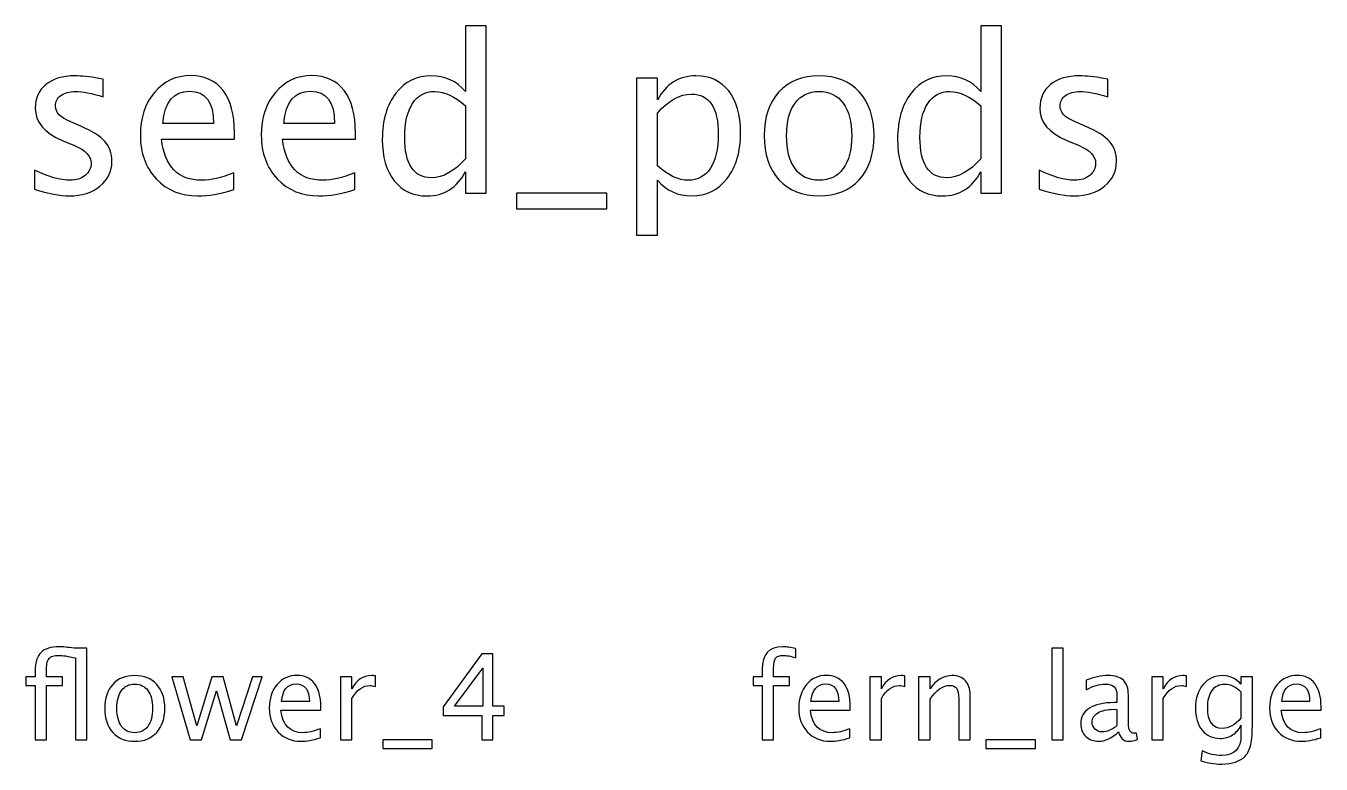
# Model space of a CAD drawing. Header units: centimetres. Extents: x -56 to 56, y -29 to 44.
# Drawn here: x 27.88 to 55.56, y 28.52 to 44.29 of the extents above; entities that cross this region are included whole.
import ezdxf

# ---------------------------------------------------------------- set-up
doc = ezdxf.new("R2010")
doc.units = ezdxf.units.CM
doc.header["$MEASUREMENT"] = 0
doc.layers.add('Layer 1', color=7, linetype='Continuous')

msp = doc.modelspace()

# ---------------------------------------------------------------- linework, layer by layer
at = {"layer": 'Layer 1'}
for points, knots in [([(37.27384, 40.71513), (37.27384, 40.71513), (37.27384, 41.17678), (37.27384, 41.17678), (37.27384, 41.17678), (37.09212, 40.8319), (36.81838, 40.65945), (36.45262, 40.65945), (36.45262, 40.65945), (36.15568, 40.65945), (35.92215, 40.76694), (35.75203, 40.98269), (35.75203, 40.98269), (35.5819, 41.19843), (35.49684, 41.49305), (35.49684, 41.86655), (35.49684, 41.86655), (35.49684, 42.27484), (35.5935, 42.60348), (35.78605, 42.85248), (35.78605, 42.85248), (35.97937, 43.1007), (36.23301, 43.2252), (36.54773, 43.2252), (36.54773, 43.2252), (36.83926, 43.2252), (37.08207, 43.11385), (37.27384, 42.89037), (37.27384, 42.89037), (37.27384, 42.89037), (37.27384, 44.29233), (37.27384, 44.29233), (37.27384, 44.29233), (37.27384, 44.29233), (37.71925, 44.29233), (37.71925, 44.29233), (37.71925, 44.29233), (37.71925, 44.29233), (37.71925, 40.71513), (37.71925, 40.71513), (37.71925, 40.71513), (37.71925, 40.71513), (37.27384, 40.71513), (37.27384, 40.71513)], [0, 0, 0, 0, 0.08333333, 0.08333333, 0.08333333, 0.08333333, 0.16666667, 0.16666667, 0.16666667, 0.16666667, 0.25, 0.25, 0.25, 0.25, 0.33333333, 0.33333333, 0.33333333, 0.33333333, 0.41666667, 0.41666667, 0.41666667, 0.41666667, 0.5, 0.5, 0.5, 0.5, 0.58333333, 0.58333333, 0.58333333, 0.58333333, 0.66666667, 0.66666667, 0.66666667, 0.66666667, 0.75, 0.75, 0.75, 0.75, 0.83333333, 0.83333333, 0.83333333, 0.83333333, 1, 1, 1, 1]), ([(48.28383, 40.71513), (48.28383, 40.71513), (48.28383, 41.17678), (48.28383, 41.17678), (48.28383, 41.17678), (48.10211, 40.8319), (47.82837, 40.65945), (47.46261, 40.65945), (47.46261, 40.65945), (47.16567, 40.65945), (46.93214, 40.76694), (46.76202, 40.98269), (46.76202, 40.98269), (46.59189, 41.19843), (46.50683, 41.49305), (46.50683, 41.86655), (46.50683, 41.86655), (46.50683, 42.27484), (46.60349, 42.60348), (46.79604, 42.85248), (46.79604, 42.85248), (46.98936, 43.1007), (47.243, 43.2252), (47.55772, 43.2252), (47.55772, 43.2252), (47.84925, 43.2252), (48.09206, 43.11385), (48.28383, 42.89037), (48.28383, 42.89037), (48.28383, 42.89037), (48.28383, 44.29233), (48.28383, 44.29233), (48.28383, 44.29233), (48.28383, 44.29233), (48.72924, 44.29233), (48.72924, 44.29233), (48.72924, 44.29233), (48.72924, 44.29233), (48.72924, 40.71513), (48.72924, 40.71513), (48.72924, 40.71513), (48.72924, 40.71513), (48.28383, 40.71513), (48.28383, 40.71513)], [0, 0, 0, 0, 0.08333333, 0.08333333, 0.08333333, 0.08333333, 0.16666667, 0.16666667, 0.16666667, 0.16666667, 0.25, 0.25, 0.25, 0.25, 0.33333333, 0.33333333, 0.33333333, 0.33333333, 0.41666667, 0.41666667, 0.41666667, 0.41666667, 0.5, 0.5, 0.5, 0.5, 0.58333333, 0.58333333, 0.58333333, 0.58333333, 0.66666667, 0.66666667, 0.66666667, 0.66666667, 0.75, 0.75, 0.75, 0.75, 0.83333333, 0.83333333, 0.83333333, 0.83333333, 1, 1, 1, 1]), ([(28.06793, 40.80328), (28.06793, 40.80328), (28.06793, 41.21158), (28.06793, 41.21158), (28.06793, 41.21158), (28.35945, 41.0662), (28.61232, 40.99351), (28.82806, 40.99351), (28.82806, 40.99351), (28.95643, 40.99351), (29.06314, 41.02831), (29.14743, 41.0979), (29.14743, 41.0979), (29.23172, 41.16673), (29.27425, 41.25333), (29.27425, 41.35773), (29.27425, 41.35773), (29.27425, 41.51006), (29.15593, 41.63611), (28.91931, 41.73586), (28.91931, 41.73586), (28.91931, 41.73586), (28.65871, 41.84644), (28.65871, 41.84644), (28.65871, 41.84644), (28.27439, 42.00574), (28.08185, 42.23618), (28.08185, 42.53544), (28.08185, 42.53544), (28.08185, 42.74963), (28.15763, 42.91821), (28.30919, 43.04116), (28.30919, 43.04116), (28.46075, 43.16411), (28.66877, 43.2252), (28.93246, 43.2252), (28.93246, 43.2252), (29.06933, 43.2252), (29.23945, 43.20664), (29.44127, 43.16875), (29.44127, 43.16875), (29.44127, 43.16875), (29.53407, 43.15097), (29.53407, 43.15097), (29.53407, 43.15097), (29.53407, 43.15097), (29.53407, 42.77979), (29.53407, 42.77979), (29.53407, 42.77979), (29.28584, 42.85403), (29.08788, 42.89114), (28.94019, 42.89114), (28.94019, 42.89114), (28.81028, 42.89114), (28.70743, 42.86253), (28.62933, 42.80608), (28.62933, 42.80608), (28.552, 42.74963), (28.51334, 42.67385), (28.51334, 42.57874), (28.51334, 42.57874), (28.51334, 42.44496), (28.6216, 42.33129), (28.83889, 42.23927), (28.83889, 42.23927), (28.83889, 42.23927), (29.05309, 42.14879), (29.05309, 42.14879), (29.05309, 42.14879), (29.2959, 42.04672), (29.46757, 41.93846), (29.56809, 41.82479), (29.56809, 41.82479), (29.66939, 41.71112), (29.71966, 41.56883), (29.71966, 41.39871), (29.71966, 41.39871), (29.71966, 41.18297), (29.63459, 41.00588), (29.4637, 40.86747), (29.4637, 40.86747), (29.29358, 40.72905), (29.07551, 40.65945), (28.81028, 40.65945), (28.81028, 40.65945), (28.60613, 40.65945), (28.35945, 40.7074), (28.06793, 40.80328)], [0, 0, 0, 0, 0.04347826, 0.04347826, 0.04347826, 0.04347826, 0.08695652, 0.08695652, 0.08695652, 0.08695652, 0.13043478, 0.13043478, 0.13043478, 0.13043478, 0.17391304, 0.17391304, 0.17391304, 0.17391304, 0.2173913, 0.2173913, 0.2173913, 0.2173913, 0.26086957, 0.26086957, 0.26086957, 0.26086957, 0.30434783, 0.30434783, 0.30434783, 0.30434783, 0.34782609, 0.34782609, 0.34782609, 0.34782609, 0.39130435, 0.39130435, 0.39130435, 0.39130435, 0.43478261, 0.43478261, 0.43478261, 0.43478261, 0.47826087, 0.47826087, 0.47826087, 0.47826087, 0.52173913, 0.52173913, 0.52173913, 0.52173913, 0.56521739, 0.56521739, 0.56521739, 0.56521739, 0.60869565, 0.60869565, 0.60869565, 0.60869565, 0.65217391, 0.65217391, 0.65217391, 0.65217391, 0.69565217, 0.69565217, 0.69565217, 0.69565217, 0.73913043, 0.73913043, 0.73913043, 0.73913043, 0.7826087, 0.7826087, 0.7826087, 0.7826087, 0.82608696, 0.82608696, 0.82608696, 0.82608696, 0.86956522, 0.86956522, 0.86956522, 0.86956522, 0.91304348, 0.91304348, 0.91304348, 0.91304348, 1, 1, 1, 1]), ([(32.32639, 40.794), (32.02713, 40.7043), (31.77117, 40.65945), (31.55775, 40.65945), (31.55775, 40.65945), (31.19353, 40.65945), (30.89737, 40.78009), (30.66925, 41.02058), (30.66925, 41.02058), (30.44113, 41.26107), (30.32668, 41.5727), (30.32668, 41.95625), (30.32668, 41.95625), (30.32668, 42.3282), (30.42721, 42.63364), (30.62904, 42.87259), (30.62904, 42.87259), (30.83086, 43.11076), (31.08914, 43.22984), (31.40386, 43.22984), (31.40386, 43.22984), (31.70158, 43.22984), (31.93202, 43.1239), (32.09441, 42.91202), (32.09441, 42.91202), (32.25679, 42.70014), (32.33799, 42.40011), (32.33799, 42.01115), (32.33799, 42.01115), (32.33799, 42.01115), (32.33567, 41.87505), (32.33567, 41.87505), (32.33567, 41.87505), (32.33567, 41.87505), (30.78137, 41.87505), (30.78137, 41.87505), (30.78137, 41.87505), (30.84633, 41.28736), (31.13322, 40.99351), (31.64126, 40.99351), (31.64126, 40.99351), (31.82762, 40.99351), (32.05574, 41.04609), (32.32639, 41.15126), (32.32639, 41.15126), (32.32639, 41.15126), (32.32639, 40.794), (32.32639, 40.794)], [0, 0, 0, 0, 0.07692308, 0.07692308, 0.07692308, 0.07692308, 0.15384615, 0.15384615, 0.15384615, 0.15384615, 0.23076923, 0.23076923, 0.23076923, 0.23076923, 0.30769231, 0.30769231, 0.30769231, 0.30769231, 0.38461538, 0.38461538, 0.38461538, 0.38461538, 0.46153846, 0.46153846, 0.46153846, 0.46153846, 0.53846154, 0.53846154, 0.53846154, 0.53846154, 0.61538462, 0.61538462, 0.61538462, 0.61538462, 0.69230769, 0.69230769, 0.69230769, 0.69230769, 0.76923077, 0.76923077, 0.76923077, 0.76923077, 0.84615385, 0.84615385, 0.84615385, 0.84615385, 1, 1, 1, 1]), ([(34.91147, 40.794), (34.61221, 40.7043), (34.35625, 40.65945), (34.14283, 40.65945), (34.14283, 40.65945), (33.77861, 40.65945), (33.48245, 40.78009), (33.25433, 41.02058), (33.25433, 41.02058), (33.02621, 41.26107), (32.91176, 41.5727), (32.91176, 41.95625), (32.91176, 41.95625), (32.91176, 42.3282), (33.01229, 42.63364), (33.21412, 42.87259), (33.21412, 42.87259), (33.41594, 43.11076), (33.67422, 43.22984), (33.98894, 43.22984), (33.98894, 43.22984), (34.28666, 43.22984), (34.5171, 43.1239), (34.67949, 42.91202), (34.67949, 42.91202), (34.84187, 42.70014), (34.92307, 42.40011), (34.92307, 42.01115), (34.92307, 42.01115), (34.92307, 42.01115), (34.92075, 41.87505), (34.92075, 41.87505), (34.92075, 41.87505), (34.92075, 41.87505), (33.36645, 41.87505), (33.36645, 41.87505), (33.36645, 41.87505), (33.43141, 41.28736), (33.7183, 40.99351), (34.22634, 40.99351), (34.22634, 40.99351), (34.4127, 40.99351), (34.64082, 41.04609), (34.91147, 41.15126), (34.91147, 41.15126), (34.91147, 41.15126), (34.91147, 40.794), (34.91147, 40.794)], [0, 0, 0, 0, 0.07692308, 0.07692308, 0.07692308, 0.07692308, 0.15384615, 0.15384615, 0.15384615, 0.15384615, 0.23076923, 0.23076923, 0.23076923, 0.23076923, 0.30769231, 0.30769231, 0.30769231, 0.30769231, 0.38461538, 0.38461538, 0.38461538, 0.38461538, 0.46153846, 0.46153846, 0.46153846, 0.46153846, 0.53846154, 0.53846154, 0.53846154, 0.53846154, 0.61538462, 0.61538462, 0.61538462, 0.61538462, 0.69230769, 0.69230769, 0.69230769, 0.69230769, 0.76923077, 0.76923077, 0.76923077, 0.76923077, 0.84615385, 0.84615385, 0.84615385, 0.84615385, 1, 1, 1, 1]), ([(40.93147, 39.81967), (40.93147, 39.81967), (40.93147, 43.17417), (40.93147, 43.17417), (40.93147, 43.17417), (40.93147, 43.17417), (41.37688, 43.17417), (41.37688, 43.17417), (41.37688, 43.17417), (41.37688, 43.17417), (41.37688, 42.70942), (41.37688, 42.70942), (41.37688, 42.70942), (41.55937, 43.05353), (41.83389, 43.2252), (42.19965, 43.2252), (42.19965, 43.2252), (42.49582, 43.2252), (42.72858, 43.11772), (42.8987, 42.90197), (42.8987, 42.90197), (43.06882, 42.68623), (43.15388, 42.3916), (43.15388, 42.01811), (43.15388, 42.01811), (43.15388, 41.61136), (43.05722, 41.28272), (42.86467, 41.03372), (42.86467, 41.03372), (42.67213, 40.78395), (42.41849, 40.65945), (42.10454, 40.65945), (42.10454, 40.65945), (41.81301, 40.65945), (41.5702, 40.77081), (41.37688, 40.99428), (41.37688, 40.99428), (41.37688, 40.99428), (41.37688, 39.81967), (41.37688, 39.81967), (41.37688, 39.81967), (41.37688, 39.81967), (40.93147, 39.81967), (40.93147, 39.81967)], [0, 0, 0, 0, 0.08333333, 0.08333333, 0.08333333, 0.08333333, 0.16666667, 0.16666667, 0.16666667, 0.16666667, 0.25, 0.25, 0.25, 0.25, 0.33333333, 0.33333333, 0.33333333, 0.33333333, 0.41666667, 0.41666667, 0.41666667, 0.41666667, 0.5, 0.5, 0.5, 0.5, 0.58333333, 0.58333333, 0.58333333, 0.58333333, 0.66666667, 0.66666667, 0.66666667, 0.66666667, 0.75, 0.75, 0.75, 0.75, 0.83333333, 0.83333333, 0.83333333, 0.83333333, 1, 1, 1, 1]), ([(44.83035, 40.65945), (44.46923, 40.65945), (44.18312, 40.77467), (43.97279, 41.00511), (43.97279, 41.00511), (43.76168, 41.23555), (43.65651, 41.54873), (43.65651, 41.94387), (43.65651, 41.94387), (43.65651, 42.33825), (43.76168, 42.65065), (43.97279, 42.88032), (43.97279, 42.88032), (44.18312, 43.10998), (44.46923, 43.2252), (44.83035, 43.2252), (44.83035, 43.2252), (45.19148, 43.2252), (45.47759, 43.10998), (45.68792, 42.88032), (45.68792, 42.88032), (45.89903, 42.65065), (46.0042, 42.33825), (46.0042, 41.94387), (46.0042, 41.94387), (46.0042, 41.54873), (45.89903, 41.23555), (45.68792, 41.00511), (45.68792, 41.00511), (45.47759, 40.77467), (45.19148, 40.65945), (44.83035, 40.65945)], [0, 0, 0, 0, 0.11111111, 0.11111111, 0.11111111, 0.11111111, 0.22222222, 0.22222222, 0.22222222, 0.22222222, 0.33333333, 0.33333333, 0.33333333, 0.33333333, 0.44444444, 0.44444444, 0.44444444, 0.44444444, 0.55555556, 0.55555556, 0.55555556, 0.55555556, 0.66666667, 0.66666667, 0.66666667, 0.66666667, 0.77777778, 0.77777778, 0.77777778, 0.77777778, 1, 1, 1, 1]), ([(49.53346, 40.80328), (49.53346, 40.80328), (49.53346, 41.21158), (49.53346, 41.21158), (49.53346, 41.21158), (49.82498, 41.0662), (50.07785, 40.99351), (50.29359, 40.99351), (50.29359, 40.99351), (50.42196, 40.99351), (50.52867, 41.02831), (50.61296, 41.0979), (50.61296, 41.0979), (50.69725, 41.16673), (50.73978, 41.25333), (50.73978, 41.35773), (50.73978, 41.35773), (50.73978, 41.51006), (50.62146, 41.63611), (50.38484, 41.73586), (50.38484, 41.73586), (50.38484, 41.73586), (50.12424, 41.84644), (50.12424, 41.84644), (50.12424, 41.84644), (49.73992, 42.00574), (49.54738, 42.23618), (49.54738, 42.53544), (49.54738, 42.53544), (49.54738, 42.74963), (49.62316, 42.91821), (49.77472, 43.04116), (49.77472, 43.04116), (49.92628, 43.16411), (50.1343, 43.2252), (50.39799, 43.2252), (50.39799, 43.2252), (50.53486, 43.2252), (50.70498, 43.20664), (50.9068, 43.16875), (50.9068, 43.16875), (50.9068, 43.16875), (50.9996, 43.15097), (50.9996, 43.15097), (50.9996, 43.15097), (50.9996, 43.15097), (50.9996, 42.77979), (50.9996, 42.77979), (50.9996, 42.77979), (50.75137, 42.85403), (50.55341, 42.89114), (50.40572, 42.89114), (50.40572, 42.89114), (50.27581, 42.89114), (50.17296, 42.86253), (50.09486, 42.80608), (50.09486, 42.80608), (50.01753, 42.74963), (49.97887, 42.67385), (49.97887, 42.57874), (49.97887, 42.57874), (49.97887, 42.44496), (50.08713, 42.33129), (50.30442, 42.23927), (50.30442, 42.23927), (50.30442, 42.23927), (50.51862, 42.14879), (50.51862, 42.14879), (50.51862, 42.14879), (50.76143, 42.04672), (50.9331, 41.93846), (51.03362, 41.82479), (51.03362, 41.82479), (51.13492, 41.71112), (51.18519, 41.56883), (51.18519, 41.39871), (51.18519, 41.39871), (51.18519, 41.18297), (51.10012, 41.00588), (50.92923, 40.86747), (50.92923, 40.86747), (50.75911, 40.72905), (50.54104, 40.65945), (50.27581, 40.65945), (50.27581, 40.65945), (50.07166, 40.65945), (49.82498, 40.7074), (49.53346, 40.80328)], [0, 0, 0, 0, 0.04347826, 0.04347826, 0.04347826, 0.04347826, 0.08695652, 0.08695652, 0.08695652, 0.08695652, 0.13043478, 0.13043478, 0.13043478, 0.13043478, 0.17391304, 0.17391304, 0.17391304, 0.17391304, 0.2173913, 0.2173913, 0.2173913, 0.2173913, 0.26086957, 0.26086957, 0.26086957, 0.26086957, 0.30434783, 0.30434783, 0.30434783, 0.30434783, 0.34782609, 0.34782609, 0.34782609, 0.34782609, 0.39130435, 0.39130435, 0.39130435, 0.39130435, 0.43478261, 0.43478261, 0.43478261, 0.43478261, 0.47826087, 0.47826087, 0.47826087, 0.47826087, 0.52173913, 0.52173913, 0.52173913, 0.52173913, 0.56521739, 0.56521739, 0.56521739, 0.56521739, 0.60869565, 0.60869565, 0.60869565, 0.60869565, 0.65217391, 0.65217391, 0.65217391, 0.65217391, 0.69565217, 0.69565217, 0.69565217, 0.69565217, 0.73913043, 0.73913043, 0.73913043, 0.73913043, 0.7826087, 0.7826087, 0.7826087, 0.7826087, 0.82608696, 0.82608696, 0.82608696, 0.82608696, 0.86956522, 0.86956522, 0.86956522, 0.86956522, 0.91304348, 0.91304348, 0.91304348, 0.91304348, 1, 1, 1, 1]), ([(30.80457, 42.20911), (30.80457, 42.20911), (31.89026, 42.20911), (31.89026, 42.20911), (31.89026, 42.20911), (31.89026, 42.66689), (31.71936, 42.89578), (31.37835, 42.89578), (31.37835, 42.89578), (31.03501, 42.89578), (30.84401, 42.66689), (30.80457, 42.20911)], [0, 0, 0, 0, 0.25, 0.25, 0.25, 0.25, 0.5, 0.5, 0.5, 0.5, 1, 1, 1, 1]), ([(33.38965, 42.20911), (33.38965, 42.20911), (34.47534, 42.20911), (34.47534, 42.20911), (34.47534, 42.20911), (34.47534, 42.66689), (34.30444, 42.89578), (33.96343, 42.89578), (33.96343, 42.89578), (33.62009, 42.89578), (33.42909, 42.66689), (33.38965, 42.20911)], [0, 0, 0, 0, 0.25, 0.25, 0.25, 0.25, 0.5, 0.5, 0.5, 0.5, 1, 1, 1, 1]), ([(37.27384, 42.5857), (37.04263, 42.78907), (36.82379, 42.89114), (36.61656, 42.89114), (36.61656, 42.89114), (36.41241, 42.89114), (36.25466, 42.80608), (36.14253, 42.63519), (36.14253, 42.63519), (36.03041, 42.46507), (35.97473, 42.2238), (35.97473, 41.9114), (35.97473, 41.9114), (35.97473, 41.33685), (36.16496, 41.04919), (36.54619, 41.04919), (36.54619, 41.04919), (36.79364, 41.04919), (37.03645, 41.18451), (37.27384, 41.45439), (37.27384, 41.45439), (37.27384, 41.45439), (37.27384, 42.5857), (37.27384, 42.5857)], [0, 0, 0, 0, 0.14285714, 0.14285714, 0.14285714, 0.14285714, 0.28571429, 0.28571429, 0.28571429, 0.28571429, 0.42857143, 0.42857143, 0.42857143, 0.42857143, 0.57142857, 0.57142857, 0.57142857, 0.57142857, 0.71428571, 0.71428571, 0.71428571, 0.71428571, 1, 1, 1, 1]), ([(41.37688, 41.30128), (41.60655, 41.09636), (41.82538, 40.99351), (42.0334, 40.99351), (42.0334, 40.99351), (42.23832, 40.99351), (42.39684, 41.07935), (42.50819, 41.25024), (42.50819, 41.25024), (42.62032, 41.42114), (42.67599, 41.66163), (42.67599, 41.97249), (42.67599, 41.97249), (42.67599, 42.54781), (42.48577, 42.83547), (42.10531, 42.83547), (42.10531, 42.83547), (41.85632, 42.83547), (41.6135, 42.70092), (41.37688, 42.43104), (41.37688, 42.43104), (41.37688, 42.43104), (41.37688, 41.30128), (41.37688, 41.30128)], [0, 0, 0, 0, 0.14285714, 0.14285714, 0.14285714, 0.14285714, 0.28571429, 0.28571429, 0.28571429, 0.28571429, 0.42857143, 0.42857143, 0.42857143, 0.42857143, 0.57142857, 0.57142857, 0.57142857, 0.57142857, 0.71428571, 0.71428571, 0.71428571, 0.71428571, 1, 1, 1, 1]), ([(44.82958, 40.99351), (45.04997, 40.99351), (45.22164, 41.07625), (45.34381, 41.24251), (45.34381, 41.24251), (45.46522, 41.40799), (45.52631, 41.64229), (45.52631, 41.94387), (45.52631, 41.94387), (45.52631, 42.24468), (45.46522, 42.47821), (45.34381, 42.64369), (45.34381, 42.64369), (45.22164, 42.8084), (45.04997, 42.89114), (44.82958, 42.89114), (44.82958, 42.89114), (44.60842, 42.89114), (44.43675, 42.8084), (44.31612, 42.64369), (44.31612, 42.64369), (44.19472, 42.47821), (44.1344, 42.24468), (44.1344, 41.94387), (44.1344, 41.94387), (44.1344, 41.64229), (44.19472, 41.40799), (44.31612, 41.24251), (44.31612, 41.24251), (44.43675, 41.07625), (44.60842, 40.99351), (44.82958, 40.99351)], [0, 0, 0, 0, 0.11111111, 0.11111111, 0.11111111, 0.11111111, 0.22222222, 0.22222222, 0.22222222, 0.22222222, 0.33333333, 0.33333333, 0.33333333, 0.33333333, 0.44444444, 0.44444444, 0.44444444, 0.44444444, 0.55555556, 0.55555556, 0.55555556, 0.55555556, 0.66666667, 0.66666667, 0.66666667, 0.66666667, 0.77777778, 0.77777778, 0.77777778, 0.77777778, 1, 1, 1, 1]), ([(48.28383, 42.5857), (48.05262, 42.78907), (47.83378, 42.89114), (47.62655, 42.89114), (47.62655, 42.89114), (47.4224, 42.89114), (47.26465, 42.80608), (47.15252, 42.63519), (47.15252, 42.63519), (47.0404, 42.46507), (46.98472, 42.2238), (46.98472, 41.9114), (46.98472, 41.9114), (46.98472, 41.33685), (47.17495, 41.04919), (47.55618, 41.04919), (47.55618, 41.04919), (47.80363, 41.04919), (48.04644, 41.18451), (48.28383, 41.45439), (48.28383, 41.45439), (48.28383, 41.45439), (48.28383, 42.5857), (48.28383, 42.5857)], [0, 0, 0, 0, 0.14285714, 0.14285714, 0.14285714, 0.14285714, 0.28571429, 0.28571429, 0.28571429, 0.28571429, 0.42857143, 0.42857143, 0.42857143, 0.42857143, 0.57142857, 0.57142857, 0.57142857, 0.57142857, 0.71428571, 0.71428571, 0.71428571, 0.71428571, 1, 1, 1, 1]), ([(38.36108, 40.38107), (38.36108, 40.38107), (38.36108, 40.71513), (38.36108, 40.71513), (38.36108, 40.71513), (38.36108, 40.71513), (40.29119, 40.71513), (40.29119, 40.71513), (40.29119, 40.71513), (40.29119, 40.71513), (40.29119, 40.38107), (40.29119, 40.38107), (40.29119, 40.38107), (40.29119, 40.38107), (38.36108, 40.38107), (38.36108, 40.38107)], [0, 0, 0, 0, 0.2, 0.2, 0.2, 0.2, 0.4, 0.4, 0.4, 0.4, 0.6, 0.6, 0.6, 0.6, 1, 1, 1, 1]), ([(28.07981, 29.03607), (28.07981, 29.03607), (28.07981, 30.19939), (28.07981, 30.19939), (28.07981, 30.19939), (28.07981, 30.19939), (27.88127, 30.19939), (27.88127, 30.19939), (27.88127, 30.19939), (27.88127, 30.19939), (27.88127, 30.38227), (27.88127, 30.38227), (27.88127, 30.38227), (27.88127, 30.38227), (28.07981, 30.38227), (28.07981, 30.38227), (28.07981, 30.38227), (28.07981, 30.38227), (28.07981, 30.51985), (28.07981, 30.51985), (28.07981, 30.51985), (28.07981, 30.69384), (28.1213, 30.82127), (28.20385, 30.90255), (28.20385, 30.90255), (28.2864, 30.98425), (28.41551, 31.02489), (28.59077, 31.02489), (28.59077, 31.02489), (28.66655, 31.02489), (28.77492, 31.01473), (28.91547, 30.99441), (28.91547, 30.99441), (28.91547, 30.99441), (29.18217, 30.99441), (29.18217, 30.99441), (29.18217, 30.99441), (29.18217, 30.99441), (29.18217, 29.03607), (29.18217, 29.03607), (29.18217, 29.03607), (29.18217, 29.03607), (28.93833, 29.03607), (28.93833, 29.03607), (28.93833, 29.03607), (28.93833, 29.03607), (28.93833, 30.78613), (28.93833, 30.78613), (28.93833, 30.78613), (28.78043, 30.82338), (28.65978, 30.84201), (28.5768, 30.84201), (28.5768, 30.84201), (28.48621, 30.84201), (28.42144, 30.82169), (28.38207, 30.78105), (28.38207, 30.78105), (28.34312, 30.74041), (28.32365, 30.67268), (28.32365, 30.57743), (28.32365, 30.57743), (28.32365, 30.57743), (28.32365, 30.38227), (28.32365, 30.38227), (28.32365, 30.38227), (28.32365, 30.38227), (28.66147, 30.38227), (28.66147, 30.38227), (28.66147, 30.38227), (28.66147, 30.38227), (28.66147, 30.19939), (28.66147, 30.19939), (28.66147, 30.19939), (28.66147, 30.19939), (28.32365, 30.19939), (28.32365, 30.19939), (28.32365, 30.19939), (28.32365, 30.19939), (28.32365, 29.03607), (28.32365, 29.03607), (28.32365, 29.03607), (28.32365, 29.03607), (28.07981, 29.03607), (28.07981, 29.03607)], [0, 0, 0, 0, 0.04545455, 0.04545455, 0.04545455, 0.04545455, 0.09090909, 0.09090909, 0.09090909, 0.09090909, 0.13636364, 0.13636364, 0.13636364, 0.13636364, 0.18181818, 0.18181818, 0.18181818, 0.18181818, 0.22727273, 0.22727273, 0.22727273, 0.22727273, 0.27272727, 0.27272727, 0.27272727, 0.27272727, 0.31818182, 0.31818182, 0.31818182, 0.31818182, 0.36363636, 0.36363636, 0.36363636, 0.36363636, 0.40909091, 0.40909091, 0.40909091, 0.40909091, 0.45454545, 0.45454545, 0.45454545, 0.45454545, 0.5, 0.5, 0.5, 0.5, 0.54545455, 0.54545455, 0.54545455, 0.54545455, 0.59090909, 0.59090909, 0.59090909, 0.59090909, 0.63636364, 0.63636364, 0.63636364, 0.63636364, 0.68181818, 0.68181818, 0.68181818, 0.68181818, 0.72727273, 0.72727273, 0.72727273, 0.72727273, 0.77272727, 0.77272727, 0.77272727, 0.77272727, 0.81818182, 0.81818182, 0.81818182, 0.81818182, 0.86363636, 0.86363636, 0.86363636, 0.86363636, 0.90909091, 0.90909091, 0.90909091, 0.90909091, 1, 1, 1, 1]), ([(43.61377, 29.03607), (43.61377, 29.03607), (43.61377, 30.19939), (43.61377, 30.19939), (43.61377, 30.19939), (43.61377, 30.19939), (43.42285, 30.19939), (43.42285, 30.19939), (43.42285, 30.19939), (43.42285, 30.19939), (43.42285, 30.38227), (43.42285, 30.38227), (43.42285, 30.38227), (43.42285, 30.38227), (43.61377, 30.38227), (43.61377, 30.38227), (43.61377, 30.38227), (43.61377, 30.38227), (43.61377, 30.54356), (43.61377, 30.54356), (43.61377, 30.54356), (43.61377, 30.86445), (43.76024, 31.02489), (44.05319, 31.02489), (44.05319, 31.02489), (44.13532, 31.02489), (44.22845, 31.01134), (44.33259, 30.98425), (44.33259, 30.98425), (44.33259, 30.98425), (44.33259, 30.78867), (44.33259, 30.78867), (44.33259, 30.78867), (44.2221, 30.82423), (44.13362, 30.84201), (44.06716, 30.84201), (44.06716, 30.84201), (43.9863, 30.84201), (43.93127, 30.82296), (43.90206, 30.78444), (43.90206, 30.78444), (43.87243, 30.74591), (43.85761, 30.67437), (43.85761, 30.56981), (43.85761, 30.56981), (43.85761, 30.56981), (43.85761, 30.38227), (43.85761, 30.38227), (43.85761, 30.38227), (43.85761, 30.38227), (44.19585, 30.38227), (44.19585, 30.38227), (44.19585, 30.38227), (44.19585, 30.38227), (44.19585, 30.19939), (44.19585, 30.19939), (44.19585, 30.19939), (44.19585, 30.19939), (43.85761, 30.19939), (43.85761, 30.19939), (43.85761, 30.19939), (43.85761, 30.19939), (43.85761, 29.03607), (43.85761, 29.03607), (43.85761, 29.03607), (43.85761, 29.03607), (43.61377, 29.03607), (43.61377, 29.03607)], [0, 0, 0, 0, 0.05555556, 0.05555556, 0.05555556, 0.05555556, 0.11111111, 0.11111111, 0.11111111, 0.11111111, 0.16666667, 0.16666667, 0.16666667, 0.16666667, 0.22222222, 0.22222222, 0.22222222, 0.22222222, 0.27777778, 0.27777778, 0.27777778, 0.27777778, 0.33333333, 0.33333333, 0.33333333, 0.33333333, 0.38888889, 0.38888889, 0.38888889, 0.38888889, 0.44444444, 0.44444444, 0.44444444, 0.44444444, 0.5, 0.5, 0.5, 0.5, 0.55555556, 0.55555556, 0.55555556, 0.55555556, 0.61111111, 0.61111111, 0.61111111, 0.61111111, 0.66666667, 0.66666667, 0.66666667, 0.66666667, 0.72222222, 0.72222222, 0.72222222, 0.72222222, 0.77777778, 0.77777778, 0.77777778, 0.77777778, 0.83333333, 0.83333333, 0.83333333, 0.83333333, 0.88888889, 0.88888889, 0.88888889, 0.88888889, 1, 1, 1, 1]), ([(37.62682, 29.03607), (37.62682, 29.03607), (37.62682, 29.55677), (37.62682, 29.55677), (37.62682, 29.55677), (37.62682, 29.55677), (36.79878, 29.55677), (36.79878, 29.55677), (36.79878, 29.55677), (36.79878, 29.55677), (36.79878, 29.74219), (36.79878, 29.74219), (36.79878, 29.74219), (36.79878, 29.74219), (37.62682, 30.87249), (37.62682, 30.87249), (37.62682, 30.87249), (37.62682, 30.87249), (37.85542, 30.87249), (37.85542, 30.87249), (37.85542, 30.87249), (37.85542, 30.87249), (37.85542, 29.75743), (37.85542, 29.75743), (37.85542, 29.75743), (37.85542, 29.75743), (38.1018, 29.75743), (38.1018, 29.75743), (38.1018, 29.75743), (38.1018, 29.75743), (38.1018, 29.55677), (38.1018, 29.55677), (38.1018, 29.55677), (38.1018, 29.55677), (37.85542, 29.55677), (37.85542, 29.55677), (37.85542, 29.55677), (37.85542, 29.55677), (37.85542, 29.03607), (37.85542, 29.03607), (37.85542, 29.03607), (37.85542, 29.03607), (37.62682, 29.03607), (37.62682, 29.03607)], [0, 0, 0, 0, 0.08333333, 0.08333333, 0.08333333, 0.08333333, 0.16666667, 0.16666667, 0.16666667, 0.16666667, 0.25, 0.25, 0.25, 0.25, 0.33333333, 0.33333333, 0.33333333, 0.33333333, 0.41666667, 0.41666667, 0.41666667, 0.41666667, 0.5, 0.5, 0.5, 0.5, 0.58333333, 0.58333333, 0.58333333, 0.58333333, 0.66666667, 0.66666667, 0.66666667, 0.66666667, 0.75, 0.75, 0.75, 0.75, 0.83333333, 0.83333333, 0.83333333, 0.83333333, 1, 1, 1, 1]), ([(49.80289, 29.03607), (49.80289, 29.03607), (49.80289, 30.99441), (49.80289, 30.99441), (49.80289, 30.99441), (49.80289, 30.99441), (50.04673, 30.99441), (50.04673, 30.99441), (50.04673, 30.99441), (50.04673, 30.99441), (50.04673, 29.03607), (50.04673, 29.03607), (50.04673, 29.03607), (50.04673, 29.03607), (49.80289, 29.03607), (49.80289, 29.03607)], [0, 0, 0, 0, 0.2, 0.2, 0.2, 0.2, 0.4, 0.4, 0.4, 0.4, 0.6, 0.6, 0.6, 0.6, 1, 1, 1, 1]), ([(37.03966, 29.75743), (37.03966, 29.75743), (37.64206, 29.75743), (37.64206, 29.75743), (37.64206, 29.75743), (37.64206, 29.75743), (37.64206, 30.57108), (37.64206, 30.57108), (37.64206, 30.57108), (37.64206, 30.57108), (37.03966, 29.75743), (37.03966, 29.75743)], [0, 0, 0, 0, 0.25, 0.25, 0.25, 0.25, 0.5, 0.5, 0.5, 0.5, 1, 1, 1, 1]), ([(30.20706, 29.00559), (30.00936, 29.00559), (29.85273, 29.06867), (29.73758, 29.19482), (29.73758, 29.19482), (29.62201, 29.32097), (29.56444, 29.49242), (29.56444, 29.70875), (29.56444, 29.70875), (29.56444, 29.92465), (29.62201, 30.09567), (29.73758, 30.2214), (29.73758, 30.2214), (29.85273, 30.34713), (30.00936, 30.41021), (30.20706, 30.41021), (30.20706, 30.41021), (30.40476, 30.41021), (30.56139, 30.34713), (30.67654, 30.2214), (30.67654, 30.2214), (30.79211, 30.09567), (30.84968, 29.92465), (30.84968, 29.70875), (30.84968, 29.70875), (30.84968, 29.49242), (30.79211, 29.32097), (30.67654, 29.19482), (30.67654, 29.19482), (30.56139, 29.06867), (30.40476, 29.00559), (30.20706, 29.00559)], [0, 0, 0, 0, 0.11111111, 0.11111111, 0.11111111, 0.11111111, 0.22222222, 0.22222222, 0.22222222, 0.22222222, 0.33333333, 0.33333333, 0.33333333, 0.33333333, 0.44444444, 0.44444444, 0.44444444, 0.44444444, 0.55555556, 0.55555556, 0.55555556, 0.55555556, 0.66666667, 0.66666667, 0.66666667, 0.66666667, 0.77777778, 0.77777778, 0.77777778, 0.77777778, 1, 1, 1, 1]), ([(30.20664, 29.18847), (30.32729, 29.18847), (30.42127, 29.23377), (30.48815, 29.32478), (30.48815, 29.32478), (30.55462, 29.41538), (30.58806, 29.54365), (30.58806, 29.70875), (30.58806, 29.70875), (30.58806, 29.87342), (30.55462, 30.00127), (30.48815, 30.09186), (30.48815, 30.09186), (30.42127, 30.18203), (30.32729, 30.22733), (30.20664, 30.22733), (30.20664, 30.22733), (30.08556, 30.22733), (29.99158, 30.18203), (29.92554, 30.09186), (29.92554, 30.09186), (29.85908, 30.00127), (29.82606, 29.87342), (29.82606, 29.70875), (29.82606, 29.70875), (29.82606, 29.54365), (29.85908, 29.41538), (29.92554, 29.32478), (29.92554, 29.32478), (29.99158, 29.23377), (30.08556, 29.18847), (30.20664, 29.18847)], [0, 0, 0, 0, 0.11111111, 0.11111111, 0.11111111, 0.11111111, 0.22222222, 0.22222222, 0.22222222, 0.22222222, 0.33333333, 0.33333333, 0.33333333, 0.33333333, 0.44444444, 0.44444444, 0.44444444, 0.44444444, 0.55555556, 0.55555556, 0.55555556, 0.55555556, 0.66666667, 0.66666667, 0.66666667, 0.66666667, 0.77777778, 0.77777778, 0.77777778, 0.77777778, 1, 1, 1, 1]), ([(31.38901, 29.03607), (31.38901, 29.03607), (31.00293, 30.38227), (31.00293, 30.38227), (31.00293, 30.38227), (31.00293, 30.38227), (31.24084, 30.38227), (31.24084, 30.38227), (31.24084, 30.38227), (31.24084, 30.38227), (31.53675, 29.33706), (31.53675, 29.33706), (31.53675, 29.33706), (31.53675, 29.33706), (31.85595, 30.38227), (31.85595, 30.38227), (31.85595, 30.38227), (31.85595, 30.38227), (32.09979, 30.38227), (32.09979, 30.38227), (32.09979, 30.38227), (32.09979, 30.38227), (32.38046, 29.33875), (32.38046, 29.33875), (32.38046, 29.33875), (32.38046, 29.33875), (32.71997, 30.38227), (32.71997, 30.38227), (32.71997, 30.38227), (32.71997, 30.38227), (32.92825, 30.38227), (32.92825, 30.38227), (32.92825, 30.38227), (32.92825, 30.38227), (32.48883, 29.03607), (32.48883, 29.03607), (32.48883, 29.03607), (32.48883, 29.03607), (32.24499, 29.03607), (32.24499, 29.03607), (32.24499, 29.03607), (32.24499, 29.03607), (31.95628, 30.08594), (31.95628, 30.08594), (31.95628, 30.08594), (31.95628, 30.08594), (31.63285, 29.03607), (31.63285, 29.03607), (31.63285, 29.03607), (31.63285, 29.03607), (31.38901, 29.03607), (31.38901, 29.03607)], [0, 0, 0, 0, 0.07142857, 0.07142857, 0.07142857, 0.07142857, 0.14285714, 0.14285714, 0.14285714, 0.14285714, 0.21428571, 0.21428571, 0.21428571, 0.21428571, 0.28571429, 0.28571429, 0.28571429, 0.28571429, 0.35714286, 0.35714286, 0.35714286, 0.35714286, 0.42857143, 0.42857143, 0.42857143, 0.42857143, 0.5, 0.5, 0.5, 0.5, 0.57142857, 0.57142857, 0.57142857, 0.57142857, 0.64285714, 0.64285714, 0.64285714, 0.64285714, 0.71428571, 0.71428571, 0.71428571, 0.71428571, 0.78571429, 0.78571429, 0.78571429, 0.78571429, 0.85714286, 0.85714286, 0.85714286, 0.85714286, 1, 1, 1, 1]), ([(34.17666, 29.07925), (34.01283, 29.03014), (33.87271, 29.00559), (33.75587, 29.00559), (33.75587, 29.00559), (33.55648, 29.00559), (33.39434, 29.07163), (33.26946, 29.20329), (33.26946, 29.20329), (33.14457, 29.33494), (33.08192, 29.50555), (33.08192, 29.71552), (33.08192, 29.71552), (33.08192, 29.91914), (33.13695, 30.08636), (33.24744, 30.21717), (33.24744, 30.21717), (33.35793, 30.34756), (33.49933, 30.41275), (33.67162, 30.41275), (33.67162, 30.41275), (33.83461, 30.41275), (33.96076, 30.35475), (34.04966, 30.23876), (34.04966, 30.23876), (34.13856, 30.12277), (34.18301, 29.95851), (34.18301, 29.74558), (34.18301, 29.74558), (34.18301, 29.74558), (34.18174, 29.67107), (34.18174, 29.67107), (34.18174, 29.67107), (34.18174, 29.67107), (33.33084, 29.67107), (33.33084, 29.67107), (33.33084, 29.67107), (33.3664, 29.34934), (33.52346, 29.18847), (33.80159, 29.18847), (33.80159, 29.18847), (33.90361, 29.18847), (34.02849, 29.21726), (34.17666, 29.27483), (34.17666, 29.27483), (34.17666, 29.27483), (34.17666, 29.07925), (34.17666, 29.07925)], [0, 0, 0, 0, 0.07692308, 0.07692308, 0.07692308, 0.07692308, 0.15384615, 0.15384615, 0.15384615, 0.15384615, 0.23076923, 0.23076923, 0.23076923, 0.23076923, 0.30769231, 0.30769231, 0.30769231, 0.30769231, 0.38461538, 0.38461538, 0.38461538, 0.38461538, 0.46153846, 0.46153846, 0.46153846, 0.46153846, 0.53846154, 0.53846154, 0.53846154, 0.53846154, 0.61538462, 0.61538462, 0.61538462, 0.61538462, 0.69230769, 0.69230769, 0.69230769, 0.69230769, 0.76923077, 0.76923077, 0.76923077, 0.76923077, 0.84615385, 0.84615385, 0.84615385, 0.84615385, 1, 1, 1, 1]), ([(33.34354, 29.85395), (33.34354, 29.85395), (33.9379, 29.85395), (33.9379, 29.85395), (33.9379, 29.85395), (33.9379, 30.10456), (33.84434, 30.22987), (33.65765, 30.22987), (33.65765, 30.22987), (33.46969, 30.22987), (33.36513, 30.10456), (33.34354, 29.85395)], [0, 0, 0, 0, 0.25, 0.25, 0.25, 0.25, 0.5, 0.5, 0.5, 0.5, 1, 1, 1, 1]), ([(34.6038, 29.03607), (34.6038, 29.03607), (34.6038, 30.38227), (34.6038, 30.38227), (34.6038, 30.38227), (34.6038, 30.38227), (34.84764, 30.38227), (34.84764, 30.38227), (34.84764, 30.38227), (34.84764, 30.38227), (34.84764, 30.12785), (34.84764, 30.12785), (34.84764, 30.12785), (34.94458, 30.31623), (35.08513, 30.41021), (35.2697, 30.41021), (35.2697, 30.41021), (35.29468, 30.41021), (35.32093, 30.40809), (35.34802, 30.40386), (35.34802, 30.40386), (35.34802, 30.40386), (35.34802, 30.17568), (35.34802, 30.17568), (35.34802, 30.17568), (35.30569, 30.18965), (35.26843, 30.19685), (35.23626, 30.19685), (35.23626, 30.19685), (35.08132, 30.19685), (34.95178, 30.10541), (34.84764, 29.92211), (34.84764, 29.92211), (34.84764, 29.92211), (34.84764, 29.03607), (34.84764, 29.03607), (34.84764, 29.03607), (34.84764, 29.03607), (34.6038, 29.03607), (34.6038, 29.03607)], [0, 0, 0, 0, 0.09090909, 0.09090909, 0.09090909, 0.09090909, 0.18181818, 0.18181818, 0.18181818, 0.18181818, 0.27272727, 0.27272727, 0.27272727, 0.27272727, 0.36363636, 0.36363636, 0.36363636, 0.36363636, 0.45454545, 0.45454545, 0.45454545, 0.45454545, 0.54545455, 0.54545455, 0.54545455, 0.54545455, 0.63636364, 0.63636364, 0.63636364, 0.63636364, 0.72727273, 0.72727273, 0.72727273, 0.72727273, 0.81818182, 0.81818182, 0.81818182, 0.81818182, 1, 1, 1, 1]), ([(45.48998, 29.07925), (45.32615, 29.03014), (45.18603, 29.00559), (45.06919, 29.00559), (45.06919, 29.00559), (44.8698, 29.00559), (44.70766, 29.07163), (44.58278, 29.20329), (44.58278, 29.20329), (44.45789, 29.33494), (44.39524, 29.50555), (44.39524, 29.71552), (44.39524, 29.71552), (44.39524, 29.91914), (44.45027, 30.08636), (44.56076, 30.21717), (44.56076, 30.21717), (44.67125, 30.34756), (44.81265, 30.41275), (44.98494, 30.41275), (44.98494, 30.41275), (45.14793, 30.41275), (45.27408, 30.35475), (45.36298, 30.23876), (45.36298, 30.23876), (45.45188, 30.12277), (45.49633, 29.95851), (45.49633, 29.74558), (45.49633, 29.74558), (45.49633, 29.74558), (45.49506, 29.67107), (45.49506, 29.67107), (45.49506, 29.67107), (45.49506, 29.67107), (44.64416, 29.67107), (44.64416, 29.67107), (44.64416, 29.67107), (44.67972, 29.34934), (44.83678, 29.18847), (45.11491, 29.18847), (45.11491, 29.18847), (45.21693, 29.18847), (45.34181, 29.21726), (45.48998, 29.27483), (45.48998, 29.27483), (45.48998, 29.27483), (45.48998, 29.07925), (45.48998, 29.07925)], [0, 0, 0, 0, 0.07692308, 0.07692308, 0.07692308, 0.07692308, 0.15384615, 0.15384615, 0.15384615, 0.15384615, 0.23076923, 0.23076923, 0.23076923, 0.23076923, 0.30769231, 0.30769231, 0.30769231, 0.30769231, 0.38461538, 0.38461538, 0.38461538, 0.38461538, 0.46153846, 0.46153846, 0.46153846, 0.46153846, 0.53846154, 0.53846154, 0.53846154, 0.53846154, 0.61538462, 0.61538462, 0.61538462, 0.61538462, 0.69230769, 0.69230769, 0.69230769, 0.69230769, 0.76923077, 0.76923077, 0.76923077, 0.76923077, 0.84615385, 0.84615385, 0.84615385, 0.84615385, 1, 1, 1, 1]), ([(44.65686, 29.85395), (44.65686, 29.85395), (45.25122, 29.85395), (45.25122, 29.85395), (45.25122, 29.85395), (45.25122, 30.10456), (45.15766, 30.22987), (44.97097, 30.22987), (44.97097, 30.22987), (44.78301, 30.22987), (44.67845, 30.10456), (44.65686, 29.85395)], [0, 0, 0, 0, 0.25, 0.25, 0.25, 0.25, 0.5, 0.5, 0.5, 0.5, 1, 1, 1, 1]), ([(45.91712, 29.03607), (45.91712, 29.03607), (45.91712, 30.38227), (45.91712, 30.38227), (45.91712, 30.38227), (45.91712, 30.38227), (46.16096, 30.38227), (46.16096, 30.38227), (46.16096, 30.38227), (46.16096, 30.38227), (46.16096, 30.12785), (46.16096, 30.12785), (46.16096, 30.12785), (46.2579, 30.31623), (46.39845, 30.41021), (46.58302, 30.41021), (46.58302, 30.41021), (46.608, 30.41021), (46.63425, 30.40809), (46.66134, 30.40386), (46.66134, 30.40386), (46.66134, 30.40386), (46.66134, 30.17568), (46.66134, 30.17568), (46.66134, 30.17568), (46.61901, 30.18965), (46.58175, 30.19685), (46.54958, 30.19685), (46.54958, 30.19685), (46.39464, 30.19685), (46.2651, 30.10541), (46.16096, 29.92211), (46.16096, 29.92211), (46.16096, 29.92211), (46.16096, 29.03607), (46.16096, 29.03607), (46.16096, 29.03607), (46.16096, 29.03607), (45.91712, 29.03607), (45.91712, 29.03607)], [0, 0, 0, 0, 0.09090909, 0.09090909, 0.09090909, 0.09090909, 0.18181818, 0.18181818, 0.18181818, 0.18181818, 0.27272727, 0.27272727, 0.27272727, 0.27272727, 0.36363636, 0.36363636, 0.36363636, 0.36363636, 0.45454545, 0.45454545, 0.45454545, 0.45454545, 0.54545455, 0.54545455, 0.54545455, 0.54545455, 0.63636364, 0.63636364, 0.63636364, 0.63636364, 0.72727273, 0.72727273, 0.72727273, 0.72727273, 0.81818182, 0.81818182, 0.81818182, 0.81818182, 1, 1, 1, 1]), ([(46.9564, 29.03607), (46.9564, 29.03607), (46.9564, 30.38227), (46.9564, 30.38227), (46.9564, 30.38227), (46.9564, 30.38227), (47.20024, 30.38227), (47.20024, 30.38227), (47.20024, 30.38227), (47.20024, 30.38227), (47.20024, 30.12785), (47.20024, 30.12785), (47.20024, 30.12785), (47.32936, 30.31623), (47.48768, 30.41021), (47.6748, 30.41021), (47.6748, 30.41021), (47.79248, 30.41021), (47.88604, 30.37338), (47.95504, 30.2993), (47.95504, 30.2993), (48.02405, 30.22564), (48.05876, 30.12615), (48.05876, 30.00169), (48.05876, 30.00169), (48.05876, 30.00169), (48.05876, 29.03607), (48.05876, 29.03607), (48.05876, 29.03607), (48.05876, 29.03607), (47.81492, 29.03607), (47.81492, 29.03607), (47.81492, 29.03607), (47.81492, 29.03607), (47.81492, 29.92211), (47.81492, 29.92211), (47.81492, 29.92211), (47.81492, 30.02201), (47.8001, 30.09313), (47.77089, 30.13547), (47.77089, 30.13547), (47.74126, 30.17822), (47.69258, 30.19939), (47.62442, 30.19939), (47.62442, 30.19939), (47.47456, 30.19939), (47.33317, 30.1016), (47.20024, 29.90602), (47.20024, 29.90602), (47.20024, 29.90602), (47.20024, 29.03607), (47.20024, 29.03607), (47.20024, 29.03607), (47.20024, 29.03607), (46.9564, 29.03607), (46.9564, 29.03607)], [0, 0, 0, 0, 0.06666667, 0.06666667, 0.06666667, 0.06666667, 0.13333333, 0.13333333, 0.13333333, 0.13333333, 0.2, 0.2, 0.2, 0.2, 0.26666667, 0.26666667, 0.26666667, 0.26666667, 0.33333333, 0.33333333, 0.33333333, 0.33333333, 0.4, 0.4, 0.4, 0.4, 0.46666667, 0.46666667, 0.46666667, 0.46666667, 0.53333333, 0.53333333, 0.53333333, 0.53333333, 0.6, 0.6, 0.6, 0.6, 0.66666667, 0.66666667, 0.66666667, 0.66666667, 0.73333333, 0.73333333, 0.73333333, 0.73333333, 0.8, 0.8, 0.8, 0.8, 0.86666667, 0.86666667, 0.86666667, 0.86666667, 1, 1, 1, 1]), ([(51.23079, 29.20752), (51.08432, 29.0729), (50.94335, 29.00559), (50.80788, 29.00559), (50.80788, 29.00559), (50.69655, 29.00559), (50.60384, 29.0403), (50.5306, 29.11015), (50.5306, 29.11015), (50.45694, 29.18), (50.42011, 29.26806), (50.42011, 29.37431), (50.42011, 29.37431), (50.42011, 29.52121), (50.48192, 29.63424), (50.60553, 29.71298), (50.60553, 29.71298), (50.72914, 29.79172), (50.90652, 29.83109), (51.13766, 29.83109), (51.13766, 29.83109), (51.13766, 29.83109), (51.19481, 29.83109), (51.19481, 29.83109), (51.19481, 29.83109), (51.19481, 29.83109), (51.19481, 29.99323), (51.19481, 29.99323), (51.19481, 29.99323), (51.19481, 30.14944), (51.11353, 30.22733), (50.95055, 30.22733), (50.95055, 30.22733), (50.82439, 30.22733), (50.68639, 30.18754), (50.53695, 30.10795), (50.53695, 30.10795), (50.53695, 30.10795), (50.53695, 30.30861), (50.53695, 30.30861), (50.53695, 30.30861), (50.7012, 30.37634), (50.85614, 30.41021), (51.00135, 30.41021), (51.00135, 30.41021), (51.15078, 30.41021), (51.26127, 30.37634), (51.33197, 30.30819), (51.33197, 30.30819), (51.40309, 30.24003), (51.43865, 30.13504), (51.43865, 29.99323), (51.43865, 29.99323), (51.43865, 29.99323), (51.43865, 29.3849), (51.43865, 29.3849), (51.43865, 29.3849), (51.43865, 29.24562), (51.48141, 29.17577), (51.56734, 29.17577), (51.56734, 29.17577), (51.57793, 29.17577), (51.59359, 29.17746), (51.61433, 29.18085), (51.61433, 29.18085), (51.61433, 29.18085), (51.63169, 29.04538), (51.63169, 29.04538), (51.63169, 29.04538), (51.57623, 29.01871), (51.51527, 29.00559), (51.44839, 29.00559), (51.44839, 29.00559), (51.33451, 29.00559), (51.26212, 29.0729), (51.23079, 29.20752)], [0, 0, 0, 0, 0.05, 0.05, 0.05, 0.05, 0.1, 0.1, 0.1, 0.1, 0.15, 0.15, 0.15, 0.15, 0.2, 0.2, 0.2, 0.2, 0.25, 0.25, 0.25, 0.25, 0.3, 0.3, 0.3, 0.3, 0.35, 0.35, 0.35, 0.35, 0.4, 0.4, 0.4, 0.4, 0.45, 0.45, 0.45, 0.45, 0.5, 0.5, 0.5, 0.5, 0.55, 0.55, 0.55, 0.55, 0.6, 0.6, 0.6, 0.6, 0.65, 0.65, 0.65, 0.65, 0.7, 0.7, 0.7, 0.7, 0.75, 0.75, 0.75, 0.75, 0.8, 0.8, 0.8, 0.8, 0.85, 0.85, 0.85, 0.85, 0.9, 0.9, 0.9, 0.9, 1, 1, 1, 1]), ([(51.93945, 29.03607), (51.93945, 29.03607), (51.93945, 30.38227), (51.93945, 30.38227), (51.93945, 30.38227), (51.93945, 30.38227), (52.18329, 30.38227), (52.18329, 30.38227), (52.18329, 30.38227), (52.18329, 30.38227), (52.18329, 30.12785), (52.18329, 30.12785), (52.18329, 30.12785), (52.28023, 30.31623), (52.42078, 30.41021), (52.60535, 30.41021), (52.60535, 30.41021), (52.63033, 30.41021), (52.65658, 30.40809), (52.68367, 30.40386), (52.68367, 30.40386), (52.68367, 30.40386), (52.68367, 30.17568), (52.68367, 30.17568), (52.68367, 30.17568), (52.64134, 30.18965), (52.60408, 30.19685), (52.57191, 30.19685), (52.57191, 30.19685), (52.41697, 30.19685), (52.28743, 30.10541), (52.18329, 29.92211), (52.18329, 29.92211), (52.18329, 29.92211), (52.18329, 29.03607), (52.18329, 29.03607), (52.18329, 29.03607), (52.18329, 29.03607), (51.93945, 29.03607), (51.93945, 29.03607)], [0, 0, 0, 0, 0.09090909, 0.09090909, 0.09090909, 0.09090909, 0.18181818, 0.18181818, 0.18181818, 0.18181818, 0.27272727, 0.27272727, 0.27272727, 0.27272727, 0.36363636, 0.36363636, 0.36363636, 0.36363636, 0.45454545, 0.45454545, 0.45454545, 0.45454545, 0.54545455, 0.54545455, 0.54545455, 0.54545455, 0.63636364, 0.63636364, 0.63636364, 0.63636364, 0.72727273, 0.72727273, 0.72727273, 0.72727273, 0.81818182, 0.81818182, 0.81818182, 0.81818182, 1, 1, 1, 1]), ([(52.98381, 28.58903), (52.98381, 28.58903), (53.0126, 28.79985), (53.0126, 28.79985), (53.0126, 28.79985), (53.15399, 28.73381), (53.29411, 28.70079), (53.43254, 28.70079), (53.43254, 28.70079), (53.70729, 28.70079), (53.84487, 28.84642), (53.84487, 29.13725), (53.84487, 29.13725), (53.84487, 29.13725), (53.84487, 29.34891), (53.84487, 29.34891), (53.84487, 29.34891), (53.80254, 29.25959), (53.74242, 29.19059), (53.66411, 29.14106), (53.66411, 29.14106), (53.58579, 29.09153), (53.49858, 29.06655), (53.40249, 29.06655), (53.40249, 29.06655), (53.2395, 29.06655), (53.11039, 29.12497), (53.01514, 29.24181), (53.01514, 29.24181), (52.91989, 29.35865), (52.87205, 29.51698), (52.87205, 29.71679), (52.87205, 29.71679), (52.87205, 29.92126), (52.92624, 30.08805), (53.03461, 30.21717), (53.03461, 30.21717), (53.14341, 30.34586), (53.28353, 30.41021), (53.45583, 30.41021), (53.45583, 30.41021), (53.60653, 30.41021), (53.7365, 30.34925), (53.84487, 30.22691), (53.84487, 30.22691), (53.84487, 30.22691), (53.84487, 30.38227), (53.84487, 30.38227), (53.84487, 30.38227), (53.84487, 30.38227), (54.08871, 30.38227), (54.08871, 30.38227), (54.08871, 30.38227), (54.08871, 30.38227), (54.08871, 29.40352), (54.08871, 29.40352), (54.08871, 29.40352), (54.08871, 29.19313), (54.0777, 29.03734), (54.05569, 28.93616), (54.05569, 28.93616), (54.0341, 28.83499), (53.99261, 28.75201), (53.9325, 28.68767), (53.9325, 28.68767), (53.82582, 28.57464), (53.65903, 28.51791), (53.43254, 28.51791), (53.43254, 28.51791), (53.27718, 28.51791), (53.12774, 28.54162), (52.98381, 28.58903)], [0, 0, 0, 0, 0.05263158, 0.05263158, 0.05263158, 0.05263158, 0.10526316, 0.10526316, 0.10526316, 0.10526316, 0.15789474, 0.15789474, 0.15789474, 0.15789474, 0.21052632, 0.21052632, 0.21052632, 0.21052632, 0.26315789, 0.26315789, 0.26315789, 0.26315789, 0.31578947, 0.31578947, 0.31578947, 0.31578947, 0.36842105, 0.36842105, 0.36842105, 0.36842105, 0.42105263, 0.42105263, 0.42105263, 0.42105263, 0.47368421, 0.47368421, 0.47368421, 0.47368421, 0.52631579, 0.52631579, 0.52631579, 0.52631579, 0.57894737, 0.57894737, 0.57894737, 0.57894737, 0.63157895, 0.63157895, 0.63157895, 0.63157895, 0.68421053, 0.68421053, 0.68421053, 0.68421053, 0.73684211, 0.73684211, 0.73684211, 0.73684211, 0.78947368, 0.78947368, 0.78947368, 0.78947368, 0.84210526, 0.84210526, 0.84210526, 0.84210526, 0.89473684, 0.89473684, 0.89473684, 0.89473684, 1, 1, 1, 1]), ([(53.84487, 29.50174), (53.84487, 29.50174), (53.84487, 30.06011), (53.84487, 30.06011), (53.84487, 30.06011), (53.73734, 30.17145), (53.62008, 30.22733), (53.4935, 30.22733), (53.4935, 30.22733), (53.3809, 30.22733), (53.29284, 30.18246), (53.22934, 30.09229), (53.22934, 30.09229), (53.16542, 30.00254), (53.13367, 29.87766), (53.13367, 29.71848), (53.13367, 29.71848), (53.13367, 29.42596), (53.23739, 29.27991), (53.44524, 29.27991), (53.44524, 29.27991), (53.58664, 29.27991), (53.71999, 29.35399), (53.84487, 29.50174)], [0, 0, 0, 0, 0.14285714, 0.14285714, 0.14285714, 0.14285714, 0.28571429, 0.28571429, 0.28571429, 0.28571429, 0.42857143, 0.42857143, 0.42857143, 0.42857143, 0.57142857, 0.57142857, 0.57142857, 0.57142857, 0.71428571, 0.71428571, 0.71428571, 0.71428571, 1, 1, 1, 1]), ([(55.55048, 29.07925), (55.38665, 29.03014), (55.24653, 29.00559), (55.12969, 29.00559), (55.12969, 29.00559), (54.9303, 29.00559), (54.76816, 29.07163), (54.64328, 29.20329), (54.64328, 29.20329), (54.51839, 29.33494), (54.45574, 29.50555), (54.45574, 29.71552), (54.45574, 29.71552), (54.45574, 29.91914), (54.51077, 30.08636), (54.62126, 30.21717), (54.62126, 30.21717), (54.73175, 30.34756), (54.87315, 30.41275), (55.04544, 30.41275), (55.04544, 30.41275), (55.20843, 30.41275), (55.33458, 30.35475), (55.42348, 30.23876), (55.42348, 30.23876), (55.51238, 30.12277), (55.55683, 29.95851), (55.55683, 29.74558), (55.55683, 29.74558), (55.55683, 29.74558), (55.55556, 29.67107), (55.55556, 29.67107), (55.55556, 29.67107), (55.55556, 29.67107), (54.70466, 29.67107), (54.70466, 29.67107), (54.70466, 29.67107), (54.74022, 29.34934), (54.89728, 29.18847), (55.17541, 29.18847), (55.17541, 29.18847), (55.27743, 29.18847), (55.40231, 29.21726), (55.55048, 29.27483), (55.55048, 29.27483), (55.55048, 29.27483), (55.55048, 29.07925), (55.55048, 29.07925)], [0, 0, 0, 0, 0.07692308, 0.07692308, 0.07692308, 0.07692308, 0.15384615, 0.15384615, 0.15384615, 0.15384615, 0.23076923, 0.23076923, 0.23076923, 0.23076923, 0.30769231, 0.30769231, 0.30769231, 0.30769231, 0.38461538, 0.38461538, 0.38461538, 0.38461538, 0.46153846, 0.46153846, 0.46153846, 0.46153846, 0.53846154, 0.53846154, 0.53846154, 0.53846154, 0.61538462, 0.61538462, 0.61538462, 0.61538462, 0.69230769, 0.69230769, 0.69230769, 0.69230769, 0.76923077, 0.76923077, 0.76923077, 0.76923077, 0.84615385, 0.84615385, 0.84615385, 0.84615385, 1, 1, 1, 1]), ([(54.71736, 29.85395), (54.71736, 29.85395), (55.31172, 29.85395), (55.31172, 29.85395), (55.31172, 29.85395), (55.31172, 30.10456), (55.21816, 30.22987), (55.03147, 30.22987), (55.03147, 30.22987), (54.84351, 30.22987), (54.73895, 30.10456), (54.71736, 29.85395)], [0, 0, 0, 0, 0.25, 0.25, 0.25, 0.25, 0.5, 0.5, 0.5, 0.5, 1, 1, 1, 1]), ([(51.19481, 29.34045), (51.19481, 29.34045), (51.19481, 29.68631), (51.19481, 29.68631), (51.19481, 29.68631), (51.19481, 29.68631), (51.11649, 29.68885), (51.11649, 29.68885), (51.11649, 29.68885), (50.98103, 29.68885), (50.87181, 29.66387), (50.78841, 29.61392), (50.78841, 29.61392), (50.70544, 29.56354), (50.66395, 29.49708), (50.66395, 29.41411), (50.66395, 29.41411), (50.66395, 29.35611), (50.68469, 29.307), (50.72576, 29.26679), (50.72576, 29.26679), (50.76724, 29.22657), (50.81762, 29.20625), (50.87731, 29.20625), (50.87731, 29.20625), (50.97891, 29.20625), (51.08474, 29.25112), (51.19481, 29.34045)], [0, 0, 0, 0, 0.125, 0.125, 0.125, 0.125, 0.25, 0.25, 0.25, 0.25, 0.375, 0.375, 0.375, 0.375, 0.5, 0.5, 0.5, 0.5, 0.625, 0.625, 0.625, 0.625, 0.75, 0.75, 0.75, 0.75, 1, 1, 1, 1]), ([(35.50592, 28.85319), (35.50592, 28.85319), (35.50592, 29.03607), (35.50592, 29.03607), (35.50592, 29.03607), (35.50592, 29.03607), (36.56256, 29.03607), (36.56256, 29.03607), (36.56256, 29.03607), (36.56256, 29.03607), (36.56256, 28.85319), (36.56256, 28.85319), (36.56256, 28.85319), (36.56256, 28.85319), (35.50592, 28.85319), (35.50592, 28.85319)], [0, 0, 0, 0, 0.2, 0.2, 0.2, 0.2, 0.4, 0.4, 0.4, 0.4, 0.6, 0.6, 0.6, 0.6, 1, 1, 1, 1]), ([(48.39573, 28.85319), (48.39573, 28.85319), (48.39573, 29.03607), (48.39573, 29.03607), (48.39573, 29.03607), (48.39573, 29.03607), (49.45237, 29.03607), (49.45237, 29.03607), (49.45237, 29.03607), (49.45237, 29.03607), (49.45237, 28.85319), (49.45237, 28.85319), (49.45237, 28.85319), (49.45237, 28.85319), (48.39573, 28.85319), (48.39573, 28.85319)], [0, 0, 0, 0, 0.2, 0.2, 0.2, 0.2, 0.4, 0.4, 0.4, 0.4, 0.6, 0.6, 0.6, 0.6, 1, 1, 1, 1])]:
    msp.add_open_spline(points, degree=3, knots=knots, dxfattribs=at)

doc.saveas('drawing.dxf')
